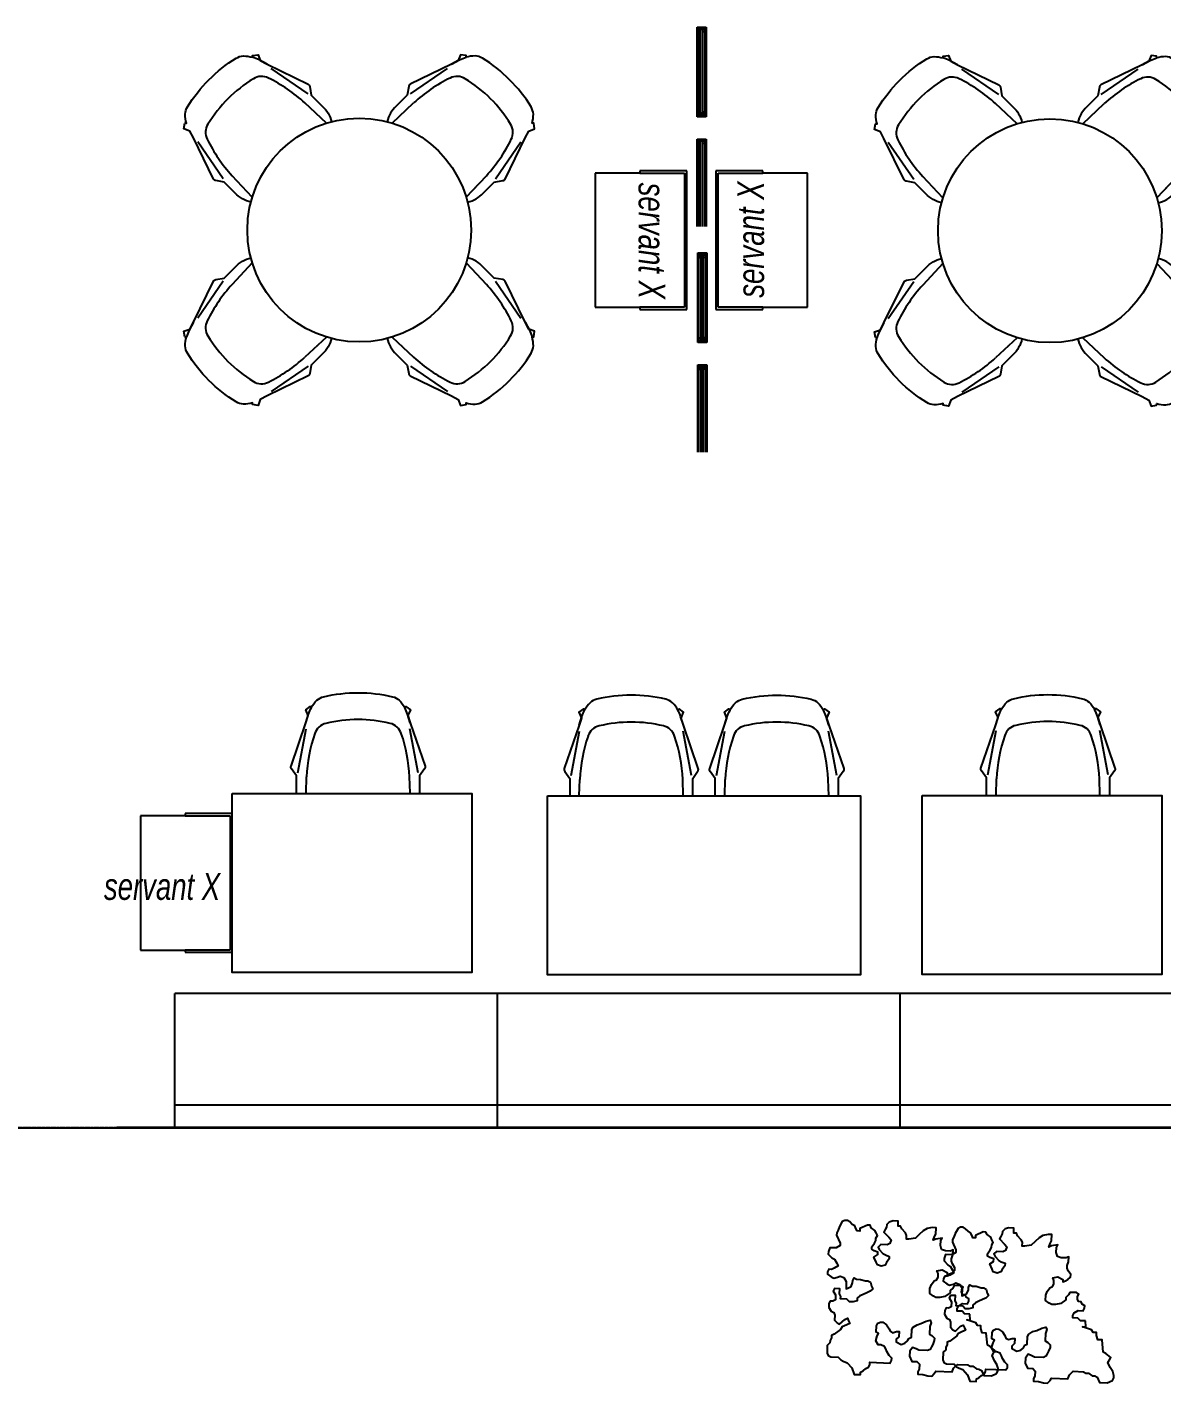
# Model space of a CAD drawing. Header units: inches. Extents: x 33469 to 138684, y -86444 to -29699.
# Drawn here: x 79447 to 79954, y -42069 to -41461 of the extents above; entities that cross this region are included whole.
import ezdxf

# ---------------------------------------------------------------- set-up
doc = ezdxf.new("R2010")
doc.units = ezdxf.units.IN
doc.header["$MEASUREMENT"] = 0
doc.linetypes.add('CENTER2', pattern=[0.7, 0.5, -0.1, 0, -0.1])
for name, color, linetype in [('0-CSX-CXS', 14, 'CENTER2'), ('dg_bitki', 57, 'Continuous'), ('dg_tavan', 3, 'Continuous'), ('dg_tefris', 22, 'Continuous'), ('dg_yazi', 41, 'Continuous'), ('±0.00 kotu planı_geometri$0$2-SPS-IBW', 5, 'Continuous')]:
    doc.layers.add(name, color=color, linetype=linetype)
doc.styles.add('idea_biggg', font='swisscl.ttf', dxfattribs={"height": 12})

# ---------------------------------------------------------------- blocks, each defined once
blk = doc.blocks.new('100fi')
at = {"layer": 'dg_tefris'}
for p, q in [((23740.34, -7407.19), (23723.78, -7395.81)), ((23786.04, -7407.19), (23802.61, -7395.81)), ((23748.5, -7420.22), (23738.89, -7411.2)), ((23777.88, -7420.22), (23787.49, -7411.2)), ((23702.37, -7445.16), (23690.98, -7428.6)), ((23824.02, -7445.16), (23835.4, -7428.6)), ((23715.4, -7453.33), (23706.37, -7443.72)), ((23810.98, -7453.33), (23820.01, -7443.72)), ((23715.4, -7482.7), (23706.37, -7492.31)), ((23810.98, -7482.7), (23820.01, -7492.31)), ((23702.37, -7490.87), (23690.98, -7507.43)), ((23824.02, -7490.87), (23835.4, -7507.43)), ((23748.5, -7515.81), (23738.89, -7524.83)), ((23777.88, -7515.81), (23787.49, -7524.83)), ((23740.34, -7528.84), (23723.78, -7540.22)), ((23786.04, -7528.84), (23802.61, -7540.22))]:
    blk.add_line(p, q, dxfattribs=at)
for points in [[(23750.72, -7419.59, 0.153763), (23746.65, -7412.62), (23741.72, -7407.7), (23741.06, -7403.93, 0.252596), (23740.39, -7402.86), (23721.98, -7393.88), (23718.96, -7392.3), (23717.96, -7389.69), (23715.49, -7390.04), (23715.46, -7390.81, 0.066256), (23711.42, -7390.19, 0.107007), (23708.17, -7391.22, 0.117795), (23686.4, -7412.99, 0.107007), (23685.36, -7416.25, 0.066256), (23685.98, -7420.28), (23685.22, -7420.31), (23684.87, -7422.78), (23687.47, -7423.78), (23689.05, -7426.8), (23698.03, -7445.21, 0.252596), (23699.1, -7445.89), (23702.87, -7446.55), (23707.8, -7451.47, 0.153763), (23714.77, -7455.55)], [(23811.61, -7455.55, 0.153763), (23818.58, -7451.47), (23823.51, -7446.55), (23827.28, -7445.89, 0.252596), (23828.35, -7445.21), (23837.33, -7426.8), (23838.91, -7423.78), (23841.52, -7422.78), (23841.16, -7420.31), (23840.4, -7420.28, 0.066256), (23841.02, -7416.25, 0.107007), (23839.99, -7412.99, 0.117795), (23818.22, -7391.22, 0.107007), (23814.96, -7390.19, 0.066256), (23810.92, -7390.81), (23810.9, -7390.04), (23808.42, -7389.69), (23807.42, -7392.3), (23804.41, -7393.88), (23785.99, -7402.86, 0.252596), (23785.32, -7403.93), (23784.66, -7407.7), (23779.73, -7412.62, 0.153763), (23775.66, -7419.59)], [(23804.41, -7393.88), (23807.99, -7392, -0.051252), (23810.92, -7390.81)], [(23689.05, -7426.8), (23687.17, -7423.22, -0.051252), (23685.98, -7420.28)], [(23750.72, -7516.44, -0.153763), (23746.65, -7523.41), (23741.72, -7528.33), (23741.06, -7532.1, -0.252596), (23740.39, -7533.17), (23721.98, -7542.15), (23718.96, -7543.73), (23717.96, -7546.34), (23715.49, -7545.99), (23715.46, -7545.22, -0.066256), (23711.42, -7545.84, -0.107007), (23708.17, -7544.81, -0.117795), (23686.4, -7523.04, -0.107007), (23685.36, -7519.78, -0.066256), (23685.98, -7515.75), (23685.22, -7515.72), (23684.87, -7513.25), (23687.47, -7512.25), (23689.05, -7509.23), (23698.03, -7490.81, -0.252596), (23699.1, -7490.14), (23702.87, -7489.48), (23707.8, -7484.56, -0.153763), (23714.77, -7480.48)], [(23811.61, -7480.48, -0.153763), (23818.58, -7484.56), (23823.51, -7489.48), (23827.28, -7490.14, -0.252596), (23828.35, -7490.81), (23837.33, -7509.23), (23838.91, -7512.25), (23841.52, -7513.25), (23841.16, -7515.72), (23840.4, -7515.75, -0.066256), (23841.02, -7519.78, -0.107007), (23839.99, -7523.04, -0.117795), (23818.22, -7544.81, -0.107007), (23814.96, -7545.84, -0.066256), (23810.92, -7545.22), (23810.9, -7545.99), (23808.42, -7546.34), (23807.42, -7543.73), (23804.41, -7542.15), (23785.99, -7533.17, -0.252596), (23785.32, -7532.1), (23784.66, -7528.33), (23779.73, -7523.41, -0.153763), (23775.66, -7516.44)], [(23689.05, -7509.23), (23687.17, -7512.81, 0.051252), (23685.98, -7515.75)], [(23804.41, -7542.15), (23807.99, -7544.03, 0.051252), (23810.92, -7545.22)]]:
    blk.add_lwpolyline(points, format="xyb", dxfattribs=at)
blk.add_circle((23763.19, -7468.01), 50, dxfattribs=at)
for centre, radius, start, end in [((23719.5, -7406), 6.67, 62.22808, 122.97356), ((23691.67, -7462.97), 70.08, 47.63134, 63.80343), ((23834.71, -7462.97), 70.08, 116.19657, 132.36866), ((23806.89, -7406), 6.67, 57.02644, 117.77192), ((23747.45, -7452.27), 60.73, 121.3349, 148.6651), ((23778.94, -7452.27), 60.73, 31.3349, 58.6651), ((23745.52, -7414.54), 2.1, 226.74969, 233.38238), ((23701.17, -7424.32), 6.67, 147.02644, 207.77192), ((23825.21, -7424.32), 6.67, 332.22808, 32.97356), ((23758.15, -7396.49), 70.08, 206.19657, 222.36866), ((23768.23, -7396.49), 70.08, 317.63134, 333.80343), ((23816.67, -7450.35), 2.1, 136.74969, 143.38238), ((23709.72, -7485.68), 2.1, 316.74969, 323.38238), ((23816.67, -7485.68), 2.1, 216.61762, 223.25031), ((23758.15, -7539.54), 70.08, 137.63134, 153.80343), ((23768.23, -7539.54), 70.08, 26.19657, 42.36866), ((23701.17, -7511.71), 6.67, 152.22808, 212.97356), ((23825.21, -7511.71), 6.67, 327.02644, 27.77192), ((23747.45, -7483.76), 60.73, 211.3349, 238.6651), ((23778.94, -7483.76), 60.73, 301.3349, 328.6651), ((23745.52, -7521.49), 2.1, 126.61762, 133.25031), ((23691.67, -7473.06), 70.08, 296.19657, 312.36866), ((23834.71, -7473.06), 70.08, 227.63134, 243.80343), ((23719.5, -7530.03), 6.67, 237.02644, 297.77192), ((23806.89, -7530.03), 6.67, 242.22808, 302.97356)]:
    blk.add_arc(centre, radius, start, end, dxfattribs=at)
blk = doc.blocks.new('rere')
at = {"layer": 'dg_bitki'}
for points in [[(19016.09, -33950.02), (19019.16, -33950.02), (19020.69, -33948.49), (19023.76, -33948.49), (19023.76, -33946.96), (19022.99, -33945.43), (19020.69, -33943.9), (19017.63, -33943.9), (19016.86, -33942.36), (19016.86, -33940.83), (19018.39, -33940.07), (19019.16, -33938.54), (19020.69, -33938.54), (19021.46, -33937), (19021.46, -33935.47), (19020.69, -33933.94), (19022.23, -33933.18), (19026.06, -33933.18), (19026.82, -33934.71), (19028.36, -33936.24), (19028.36, -33937.77), (19031.42, -33940.07), (19034.49, -33940.83), (19036.79, -33940.83), (19038.32, -33940.07), (19040.62, -33938.54), (19040.62, -33935.47), (19039.85, -33933.18), (19038.32, -33930.88), (19036.79, -33930.11), (19036.02, -33928.58), (19036.02, -33926.28), (19036.79, -33924.75), (19033.72, -33923.99), (19030.66, -33925.52), (19030.66, -33927.05), (19029.12, -33926.28), (19027.59, -33925.52), (19026.06, -33923.99), (19026.06, -33922.46), (19027.59, -33920.16), (19028.36, -33918.63), (19028.36, -33917.1), (19027.59, -33914.8), (19027.59, -33911.74), (19029.12, -33912.5), (19032.19, -33912.5), (19034.49, -33911.74), (19035.26, -33909.44), (19035.26, -33906.38), (19034.49, -33904.84), (19038.32, -33905.61), (19039.85, -33906.38), (19039.09, -33904.08), (19038.32, -33902.55), (19038.32, -33898.72), (19040.62, -33898.72), (19043.69, -33899.48), (19045.99, -33901.02), (19048.29, -33903.31), (19050.58, -33905.61), (19054.42, -33906.38), (19055.95, -33906.38), (19055.95, -33904.08), (19056.72, -33902.55), (19059.02, -33900.25), (19059.78, -33898.72), (19061.32, -33898.72), (19061.32, -33895.66), (19064.38, -33895.66), (19066.68, -33896.42), (19068.21, -33897.95), (19068.21, -33899.48), (19068.98, -33901.02), (19069.75, -33902.55), (19066.68, -33905.61), (19065.15, -33907.14), (19065.91, -33909.44), (19067.45, -33910.2), (19071.28, -33910.2), (19072.81, -33911.74), (19072.05, -33913.27), (19069.75, -33915.56), (19068.21, -33916.33), (19065.91, -33917.1), (19065.91, -33918.63), (19067.45, -33920.92), (19068.21, -33922.46), (19070.51, -33923.22), (19072.81, -33922.46), (19073.58, -33920.92), (19075.11, -33917.86), (19072.81, -33916.33), (19072.81, -33914.8), (19075.11, -33914.03), (19076.65, -33913.27), (19076.65, -33911.74), (19075.11, -33909.44), (19074.35, -33907.91), (19074.35, -33906.38), (19073.58, -33904.84), (19074.35, -33903.31), (19075.11, -33901.78), (19077.41, -33900.25), (19078.18, -33898.72), (19079.71, -33898.72), (19084.31, -33901.02), (19084.31, -33902.55), (19085.84, -33902.55), (19086.61, -33901.02), (19087.38, -33899.48), (19088.91, -33898.72), (19090.44, -33897.19), (19091.97, -33896.42), (19093.51, -33896.42), (19095.04, -33897.19), (19096.57, -33900.25), (19097.34, -33902.55), (19098.11, -33904.08), (19098.11, -33905.61), (19095.81, -33910.2), (19095.81, -33911.74), (19098.11, -33913.27), (19101.94, -33913.27), (19102.71, -33915.56), (19102.71, -33917.1), (19100.41, -33919.39), (19098.87, -33920.16), (19097.34, -33922.46), (19096.57, -33923.99), (19098.87, -33925.52), (19100.41, -33926.28), (19101.94, -33926.28), (19102.71, -33927.82), (19102.71, -33929.35), (19100.41, -33930.88), (19098.87, -33931.64), (19096.57, -33930.88), (19095.04, -33930.11), (19092.74, -33930.88), (19091.21, -33933.18), (19091.21, -33937.77), (19089.68, -33937), (19088.14, -33936.24), (19087.38, -33933.94), (19087.38, -33932.41), (19086.61, -33930.88), (19085.08, -33931.64), (19082.78, -33931.64), (19079.71, -33932.41), (19078.18, -33932.41), (19076.65, -33933.18), (19075.88, -33935.47), (19075.11, -33937), (19076.65, -33938.54), (19078.18, -33939.3), (19081.24, -33940.83), (19082.78, -33941.6), (19084.31, -33943.13), (19084.31, -33944.66), (19086.61, -33945.43), (19088.91, -33945.43), (19090.44, -33943.9), (19094.27, -33943.9), (19094.27, -33942.36), (19095.04, -33940.83), (19095.04, -33937.77), (19098.11, -33937.77), (19098.87, -33939.3), (19097.34, -33941.6), (19097.34, -33944.66), (19098.87, -33945.43), (19100.41, -33945.43), (19101.17, -33946.96), (19101.17, -33949.26), (19099.64, -33951.55), (19098.11, -33952.32), (19097.34, -33953.85), (19097.34, -33956.91), (19095.81, -33958.44), (19094.27, -33959.21), (19092.74, -33957.68), (19091.21, -33956.15), (19089.68, -33955.38), (19088.91, -33956.91), (19088.14, -33958.44), (19091.21, -33959.98), (19092.74, -33960.74), (19093.51, -33962.27), (19097.34, -33965.33), (19098.87, -33966.1), (19098.87, -33967.63), (19099.64, -33969.16), (19099.64, -33970.69), (19101.17, -33972.23), (19101.17, -33976.82), (19100.41, -33978.35), (19098.87, -33979.12), (19094.27, -33979.12), (19092.74, -33980.65), (19091.21, -33981.41), (19088.91, -33982.18), (19085.84, -33985.24), (19084.31, -33989.07), (19080.48, -33989.07), (19080.48, -33987.54), (19078.94, -33986.77), (19077.41, -33985.24), (19075.88, -33984.48), (19075.11, -33982.95), (19075.11, -33981.41), (19062.85, -33981.41), (19062.08, -33979.88), (19062.08, -33978.35), (19063.62, -33976.82), (19065.15, -33974.52), (19065.91, -33972.99), (19066.68, -33971.46), (19068.98, -33970.69), (19070.51, -33970.69), (19072.05, -33968.4), (19071.28, -33965.33), (19070.51, -33963.8), (19072.05, -33963.04), (19072.05, -33959.21), (19071.28, -33957.68), (19069.75, -33956.91), (19068.21, -33956.91), (19065.91, -33958.44), (19064.38, -33960.74), (19063.62, -33962.27), (19062.08, -33963.04), (19059.78, -33962.27), (19058.25, -33962.27), (19058.25, -33965.33), (19059.78, -33966.87), (19059.78, -33968.4), (19056.72, -33969.93), (19054.42, -33969.16), (19052.88, -33967.63), (19052.12, -33966.1), (19050.58, -33965.33), (19050.58, -33960.74), (19049.82, -33959.21), (19047.52, -33957.68), (19045.22, -33956.91), (19042.15, -33955.38), (19039.85, -33954.62), (19039.09, -33956.15), (19039.85, -33958.44), (19039.85, -33963.04), (19038.32, -33963.8), (19036.79, -33965.33), (19036.79, -33966.87), (19037.55, -33969.16), (19038.32, -33970.69), (19039.09, -33972.23), (19040.62, -33972.99), (19045.99, -33972.99), (19047.52, -33972.23), (19049.82, -33971.46), (19051.35, -33973.76), (19051.35, -33976.82), (19049.82, -33979.88), (19046.75, -33979.88), (19045.22, -33981.41), (19045.22, -33984.48), (19045.99, -33986.01), (19045.99, -33987.54), (19042.92, -33987.54), (19039.85, -33988.31), (19037.55, -33988.31), (19036.02, -33986.77), (19035.26, -33985.24), (19025.29, -33985.24), (19024.52, -33982.95), (19022.23, -33980.65), (19016.09, -33980.65), (19014.56, -33981.41), (19013.03, -33981.41), (19010.73, -33982.95), (19009.19, -33982.95), (19007.66, -33983.71), (19006.13, -33986.77), (19001.53, -33986.77), (18998.46, -33985.24), (18997.7, -33983.71), (18997.7, -33982.18), (18998.46, -33979.88), (19000, -33977.59), (19001.53, -33974.52), (19000.76, -33972.99), (19000, -33971.46), (19003.06, -33969.16), (19004.6, -33968.4)], [(19004.6, -33968.4), (19005.66, -33961.09), (19008.14, -33961.09), (19009.05, -33958.44), (19009.05, -33956.79), (19011.19, -33956.79), (19012.19, -33955.22), (19017.72, -33953.65), (19015.66, -33953.65), (19016.09, -33950.02)]]:
    blk.add_lwpolyline(points, dxfattribs=at)
blk = doc.blocks.new('80140')
at = {"layer": 'dg_tefris'}
for p, q in [((25936.37, -32475.69), (25936.6, -32482.81)), ((25982.81, -32475.69), (25982.59, -32482.81)), ((26001.37, -32475.69), (26001.6, -32482.81)), ((26047.81, -32475.69), (26047.59, -32482.81)), ((25932.74, -32484.62), (25936.4, -32504.38)), ((25986.44, -32484.62), (25982.78, -32504.38)), ((25997.74, -32484.62), (26001.4, -32504.38)), ((26051.44, -32484.62), (26047.78, -32504.38))]:
    blk.add_line(p, q, dxfattribs=at)
blk.add_lwpolyline([(26062.09, -32475.45), (25922.09, -32475.45), (25922.09, -32395.45), (26062.09, -32395.45), (26062.09, -32475.45)], dxfattribs=at)
for points in [[(25987.08, -32475.45, -0.01607), (25987.06, -32476.31), (25987.06, -32483.28), (25989.26, -32486.41, -0.252596), (25989.54, -32487.64), (25982.87, -32507.02), (25981.86, -32510.27), (25982.99, -32512.82), (25980.99, -32514.31), (25980.44, -32513.79, -0.066256), (25978.02, -32517.09, -0.107007), (25974.99, -32518.66, -0.117795), (25944.2, -32518.66, -0.107007), (25941.17, -32517.09, -0.066256), (25938.75, -32513.79), (25938.19, -32514.31), (25936.19, -32512.82), (25937.33, -32510.27), (25936.31, -32507.02), (25929.64, -32487.64, -0.252596), (25929.92, -32486.41), (25932.12, -32483.28), (25932.12, -32476.31, -0.01607), (25932.11, -32475.45)], [(25997.11, -32475.45, 0.01607), (25997.12, -32476.31), (25997.12, -32483.28), (25994.92, -32486.41, 0.252596), (25994.64, -32487.64), (26001.31, -32507.02), (26002.33, -32510.27), (26001.19, -32512.82), (26003.19, -32514.31), (26003.75, -32513.79, 0.066256), (26006.17, -32517.09, 0.107007), (26009.2, -32518.66, 0.117795), (26039.99, -32518.66, 0.107007), (26043.02, -32517.09, 0.066256), (26045.44, -32513.79), (26045.99, -32514.31), (26047.99, -32512.82), (26046.86, -32510.27), (26047.87, -32507.02), (26054.54, -32487.64, 0.252596), (26054.26, -32486.41), (26052.06, -32483.28), (26052.06, -32476.31, 0.01607), (26052.08, -32475.45)], [(25936.31, -32507.02), (25937.52, -32510.88, 0.051252), (25938.75, -32513.79)], [(25982.87, -32507.02), (25981.67, -32510.88, -0.051252), (25980.44, -32513.79)], [(26001.31, -32507.02), (26002.52, -32510.88, 0.051252), (26003.75, -32513.79)], [(26047.87, -32507.02), (26046.67, -32510.88, -0.051252), (26045.44, -32513.79)]]:
    blk.add_lwpolyline(points, format="xyb", dxfattribs=at)
for centre, radius, start, end in [((25934.27, -32475.75), 2.1, 1.74969, 8.38238), ((25984.91, -32475.75), 2.1, 171.61762, 178.25031), ((25999.27, -32475.75), 2.1, 1.74969, 8.38238), ((26049.91, -32475.75), 2.1, 171.61762, 178.25031), ((26006.6, -32479.59), 70.08, 182.63134, 198.80343), ((25912.58, -32479.59), 70.08, 341.19657, 357.36866), ((26071.6, -32479.59), 70.08, 182.63134, 198.80343), ((25977.58, -32479.59), 70.08, 341.19657, 357.36866), ((25946.64, -32500.2), 6.67, 197.22808, 257.97356), ((25972.55, -32500.2), 6.67, 282.02644, 342.77192), ((26011.64, -32500.2), 6.67, 197.22808, 257.97356), ((26037.55, -32500.2), 6.67, 282.02644, 342.77192), ((25959.59, -32447.71), 60.73, 256.3349, 283.6651), ((26024.59, -32447.71), 60.73, 256.3349, 283.6651)]:
    blk.add_arc(centre, radius, start, end, dxfattribs=at)

msp = doc.modelspace()

# ---------------------------------------------------------------- linework, layer by layer
at = {"layer": '0-CSX-CXS', "color": 1, "lineweight": -3}
msp.add_line((80330.789, -41953.145, 0), (78654.778, -41953.374, 0), dxfattribs=at)
at = {"layer": 'dg_tavan'}
for p, q in [((79746.198, -41462.471), (79746.198, -41461.471)), ((79746.198, -41461.471), (79750.198, -41461.471)), ((79750.198, -41462.471), (79746.198, -41462.471)), ((79746.198, -41500.471), (79746.198, -41462.471)), ((79746.698, -41500.471), (79746.698, -41462.471)), ((79746.698, -41462.471), (79746.698, -41463.471)), ((79746.698, -41463.471), (79747.698, -41463.471)), ((79747.698, -41500.471), (79747.698, -41462.471)), ((79747.698, -41463.471), (79747.698, -41462.471)), ((79748.698, -41500.471), (79748.698, -41462.471)), ((79748.698, -41463.471), (79748.698, -41462.471)), ((79749.698, -41463.471), (79748.698, -41463.471)), ((79749.698, -41500.471), (79749.698, -41462.471)), ((79749.698, -41462.471), (79749.698, -41463.471)), ((79750.198, -41461.471), (79750.198, -41462.471)), ((79750.198, -41462.471), (79750.198, -41500.471)), ((79746.198, -41501.471), (79746.198, -41500.471)), ((79746.198, -41500.471), (79750.198, -41500.471)), ((79750.198, -41501.471), (79746.198, -41501.471)), ((79746.698, -41500.471), (79746.698, -41499.471)), ((79746.698, -41499.471), (79747.698, -41499.471)), ((79747.698, -41499.471), (79747.698, -41500.471)), ((79749.698, -41499.471), (79748.698, -41499.471)), ((79748.698, -41499.471), (79748.698, -41500.471)), ((79749.698, -41500.471), (79749.698, -41499.471)), ((79750.198, -41500.471), (79750.198, -41501.471)), ((79746.198, -41512.471), (79746.198, -41511.471)), ((79746.198, -41511.471), (79750.198, -41511.471)), ((79750.198, -41512.471), (79746.198, -41512.471)), ((79746.198, -41550.471), (79746.198, -41512.471)), ((79746.698, -41550.471), (79746.698, -41512.471)), ((79746.698, -41512.471), (79746.698, -41513.471)), ((79746.698, -41513.471), (79747.698, -41513.471)), ((79747.698, -41550.471), (79747.698, -41512.471)), ((79747.698, -41513.471), (79747.698, -41512.471)), ((79748.698, -41550.471), (79748.698, -41512.471)), ((79748.698, -41513.471), (79748.698, -41512.471)), ((79749.698, -41513.471), (79748.698, -41513.471)), ((79749.698, -41550.471), (79749.698, -41512.471)), ((79749.698, -41512.471), (79749.698, -41513.471)), ((79750.198, -41511.471), (79750.198, -41512.471)), ((79750.198, -41512.471), (79750.198, -41550.471)), ((79746.423, -41563.353), (79746.423, -41562.353)), ((79746.423, -41562.353), (79750.423, -41562.353)), ((79750.423, -41563.353), (79746.423, -41563.353)), ((79746.423, -41601.353), (79746.423, -41563.353)), ((79746.923, -41601.353), (79746.923, -41563.353)), ((79746.923, -41563.353), (79746.923, -41564.353)), ((79746.923, -41564.353), (79747.923, -41564.353)), ((79747.923, -41601.353), (79747.923, -41563.353)), ((79747.923, -41564.353), (79747.923, -41563.353)), ((79748.923, -41601.353), (79748.923, -41563.353)), ((79748.923, -41564.353), (79748.923, -41563.353)), ((79749.923, -41564.353), (79748.923, -41564.353)), ((79749.923, -41601.353), (79749.923, -41563.353)), ((79749.923, -41563.353), (79749.923, -41564.353)), ((79750.423, -41562.353), (79750.423, -41563.353)), ((79750.423, -41563.353), (79750.423, -41601.353)), ((79746.923, -41601.353), (79746.923, -41600.353)), ((79746.923, -41600.353), (79747.923, -41600.353)), ((79747.923, -41600.353), (79747.923, -41601.353)), ((79749.923, -41600.353), (79748.923, -41600.353)), ((79748.923, -41600.353), (79748.923, -41601.353)), ((79749.923, -41601.353), (79749.923, -41600.353)), ((79746.423, -41602.353), (79746.423, -41601.353)), ((79746.423, -41601.353), (79750.423, -41601.353)), ((79750.423, -41602.353), (79746.423, -41602.353)), ((79750.423, -41601.353), (79750.423, -41602.353)), ((79746.423, -41613.353), (79746.423, -41612.353)), ((79746.423, -41612.353), (79750.423, -41612.353)), ((79750.423, -41612.353), (79750.423, -41613.353)), ((79750.423, -41613.353), (79746.423, -41613.353)), ((79746.423, -41651.353), (79746.423, -41613.353)), ((79746.923, -41651.353), (79746.923, -41613.353)), ((79746.923, -41613.353), (79746.923, -41614.353)), ((79746.923, -41614.353), (79747.923, -41614.353)), ((79747.923, -41651.353), (79747.923, -41613.353)), ((79747.923, -41614.353), (79747.923, -41613.353)), ((79748.923, -41651.353), (79748.923, -41613.353)), ((79748.923, -41614.353), (79748.923, -41613.353)), ((79749.923, -41614.353), (79748.923, -41614.353)), ((79749.923, -41651.353), (79749.923, -41613.353)), ((79749.923, -41613.353), (79749.923, -41614.353)), ((79750.423, -41613.353), (79750.423, -41651.353))]:
    msp.add_line(p, q, dxfattribs=at)
at = {"layer": 'dg_tefris'}
for p, q in [((79720.535, -41526.654), (79700.535, -41526.654)), ((79700.535, -41526.654), (79700.535, -41586.654)), ((79720.535, -41526.654), (79700.535, -41526.654)), ((79700.535, -41526.654), (79700.535, -41586.654)), ((79741.535, -41525.654), (79720.535, -41525.654)), ((79720.535, -41525.654), (79720.535, -41526.654)), ((79741.535, -41525.654), (79720.535, -41525.654)), ((79720.535, -41525.654), (79720.535, -41526.654)), ((79720.535, -41526.654), (79740.535, -41526.654)), ((79720.535, -41526.654), (79740.535, -41526.654)), ((79740.535, -41526.654), (79740.535, -41586.654)), ((79740.535, -41526.654), (79740.535, -41586.654)), ((79741.535, -41587.654), (79741.535, -41525.654)), ((79741.535, -41587.654), (79741.535, -41525.654)), ((79775.546, -41525.658), (79754.546, -41525.658)), ((79754.546, -41525.658), (79754.546, -41587.658)), ((79775.546, -41525.658), (79754.546, -41525.658)), ((79754.546, -41525.658), (79754.546, -41587.658)), ((79755.546, -41586.658), (79755.546, -41526.658)), ((79755.546, -41526.658), (79775.546, -41526.658)), ((79755.546, -41586.658), (79755.546, -41526.658)), ((79755.546, -41526.658), (79775.546, -41526.658)), ((79775.546, -41526.658), (79775.546, -41525.658)), ((79775.546, -41526.658), (79775.546, -41525.658)), ((79795.546, -41526.658), (79775.546, -41526.658)), ((79795.546, -41526.658), (79775.546, -41526.658)), ((79795.546, -41586.658), (79795.546, -41526.658)), ((79795.546, -41586.658), (79795.546, -41526.658)), ((79700.535, -41586.654), (79720.535, -41586.654)), ((79700.535, -41586.654), (79720.535, -41586.654)), ((79740.535, -41586.654), (79720.535, -41586.654)), ((79720.535, -41586.654), (79720.535, -41587.654)), ((79740.535, -41586.654), (79720.535, -41586.654)), ((79720.535, -41586.654), (79720.535, -41587.654)), ((79720.535, -41587.654), (79741.535, -41587.654)), ((79720.535, -41587.654), (79741.535, -41587.654)), ((79754.546, -41587.658), (79775.546, -41587.658)), ((79754.546, -41587.658), (79775.546, -41587.658)), ((79775.546, -41586.658), (79755.546, -41586.658)), ((79775.546, -41586.658), (79755.546, -41586.658)), ((79775.546, -41587.658), (79775.546, -41586.658)), ((79775.546, -41586.658), (79795.546, -41586.658)), ((79775.546, -41587.658), (79775.546, -41586.658)), ((79775.546, -41586.658), (79795.546, -41586.658)), ((79567.782, -41794.712, 0), (79571.443, -41774.951, 0)), ((79621.482, -41794.712, 0), (79617.821, -41774.951, 0)), ((79876.092, -41795.593, 0), (79879.754, -41775.833, 0)), ((79929.792, -41795.593, 0), (79926.131, -41775.833, 0)), ((79571.414, -41803.639, 0), (79571.638, -41796.524, 0)), ((79617.85, -41803.639, 0), (79617.626, -41796.524, 0)), ((79879.724, -41804.52, 0), (79879.948, -41797.405, 0)), ((79926.16, -41804.52, 0), (79925.937, -41797.405, 0)), ((79538.408, -41812.881, 0), (79517.408, -41812.881, 0)), ((79517.408, -41812.881, 0), (79517.408, -41813.881, 0)), ((79538.408, -41812.881, 0), (79517.408, -41812.881, 0)), ((79517.408, -41812.881, 0), (79517.408, -41813.881, 0)), ((79538.408, -41874.881, 0), (79538.408, -41812.881, 0)), ((79538.408, -41874.881, 0), (79538.408, -41812.881, 0)), ((79517.408, -41813.881, 0), (79497.408, -41813.881, 0)), ((79497.408, -41813.881, 0), (79497.408, -41873.881, 0)), ((79517.408, -41813.881, 0), (79497.408, -41813.881, 0)), ((79497.408, -41813.881, 0), (79497.408, -41873.881, 0)), ((79517.408, -41813.881, 0), (79537.408, -41813.881, 0)), ((79517.408, -41813.881, 0), (79537.408, -41813.881, 0)), ((79537.408, -41813.881, 0), (79537.408, -41873.881, 0)), ((79537.408, -41813.881, 0), (79537.408, -41873.881, 0)), ((79497.408, -41873.881, 0), (79517.408, -41873.881, 0)), ((79497.408, -41873.881, 0), (79517.408, -41873.881, 0)), ((79537.408, -41873.881, 0), (79517.408, -41873.881, 0)), ((79517.408, -41873.881, 0), (79517.408, -41874.881, 0)), ((79537.408, -41873.881, 0), (79517.408, -41873.881, 0)), ((79517.408, -41873.881, 0), (79517.408, -41874.881, 0)), ((79517.408, -41874.881, 0), (79538.408, -41874.881, 0)), ((79517.408, -41874.881, 0), (79538.408, -41874.881, 0)), ((79971.471, -41893.225, 0), (79512.788, -41893.225, 0)), ((79512.788, -41953.225, 0), (79512.788, -41893.225, 0)), ((79656.876, -41953.225, 0), (79656.876, -41893.225, 0)), ((79836.876, -41953.225, 0), (79836.876, -41893.225, 0)), ((79971.471, -41943.225, 0), (79512.788, -41943.225, 0)), ((80006.876, -41953.225, 0), (79486.876, -41953.225, 0)), ((79861.811, -41953.503, 0), (79341.811, -41953.503, 0))]:
    msp.add_line(p, q, dxfattribs=at)
at = {"layer": 'dg_tefris', "elevation": 0}
for points in [[(79567.147, -41803.881, -0.0160703), (79567.161, -41803.018), (79567.161, -41796.051), (79564.962, -41792.918, -0.2525963), (79564.68, -41791.685), (79571.352, -41772.314), (79572.367, -41769.064), (79571.231, -41766.513), (79573.231, -41765.014), (79573.788, -41765.535, -0.0662563), (79576.206, -41762.243, -0.1070067), (79579.238, -41760.67, -0.1177949), (79610.027, -41760.67, -0.1070067), (79613.058, -41762.243, -0.0662563), (79615.476, -41765.535), (79616.033, -41765.014), (79618.033, -41766.513), (79616.897, -41769.064), (79617.912, -41772.314), (79624.584, -41791.685, -0.2525963), (79624.302, -41792.918), (79622.103, -41796.051), (79622.103, -41803.018, -0.0160703), (79622.118, -41803.881)], [(79875.457, -41804.762, -0.0160703), (79875.471, -41803.899), (79875.471, -41796.932), (79873.272, -41793.8, -0.2525963), (79872.991, -41792.566), (79879.662, -41773.195), (79880.677, -41769.945), (79879.541, -41767.394), (79881.541, -41765.896), (79882.098, -41766.416, -0.0662563), (79884.516, -41763.125, -0.1070067), (79887.548, -41761.551, -0.1177949), (79918.337, -41761.551, -0.1070067), (79921.368, -41763.125, -0.0662563), (79923.786, -41766.416), (79924.343, -41765.896), (79926.343, -41767.394), (79925.207, -41769.945), (79926.223, -41773.195), (79932.894, -41792.566, -0.2525963), (79932.612, -41793.8), (79930.414, -41796.932), (79930.414, -41803.899, -0.0160703), (79930.428, -41804.762)], [(79571.352, -41772.314), (79572.558, -41768.451, -0.0512518), (79573.788, -41765.535)], [(79617.912, -41772.314), (79616.706, -41768.451, 0.0512518), (79615.476, -41765.535)], [(79879.662, -41773.195), (79880.868, -41769.332, -0.0512518), (79882.098, -41766.416)], [(79926.223, -41773.195), (79925.016, -41769.332, 0.0512518), (79923.786, -41766.416)]]:
    msp.add_lwpolyline(points, format="xyb", dxfattribs=at)
for points in [[(79538.408, -41803.881), (79645.502, -41803.881), (79645.502, -41883.881), (79538.408, -41883.881), (79538.408, -41803.881)], [(79846.718, -41804.762), (79953.812, -41804.762), (79953.812, -41884.762), (79846.718, -41884.762), (79846.718, -41804.762)]]:
    msp.add_lwpolyline(points, dxfattribs=at)
at = {"layer": 'dg_tefris'}
for centre, radius, start, end in [((79594.632, -41831.615, 0), 60.729, 76.334896, 103.665104), ((79641.642, -41799.741, 0), 70.079, 161.196566, 177.368665), ((79581.675, -41779.129, 0), 6.67, 102.026437, 162.771921), ((79607.589, -41779.129, 0), 6.67, 17.228079, 77.973563), ((79547.622, -41799.741, 0), 70.079, 2.631335, 18.803434), ((79889.985, -41780.01, 0), 6.67, 102.026437, 162.771921), ((79902.942, -41832.496, 0), 60.729, 76.334896, 103.665104), ((79915.899, -41780.01, 0), 6.67, 17.228079, 77.973563), ((79949.953, -41800.623, 0), 70.079, 161.196566, 177.368665), ((79855.932, -41800.623, 0), 70.079, 2.631335, 18.803434), ((79569.313, -41803.574, 0), 2.103, 351.617619, 358.250305), ((79619.952, -41803.574, 0), 2.103, 181.749695, 188.382381), ((79877.623, -41804.456, 0), 2.103, 351.617619, 358.250305), ((79928.262, -41804.456, 0), 2.103, 181.749695, 188.382381)]:
    msp.add_arc(centre, radius, start, end, dxfattribs=at)
at = {"layer": '±0.00 kotu planı_geometri$0$2-SPS-IBW', "color": 1}
msp.add_line((79971.808, -41953.447, 0), (79341.813, -41953.533, 0), dxfattribs=at)

# ---------------------------------------------------------------- block references
at = {"layer": 'dg_bitki', "xscale": -0.7407387654238844, "yscale": 0.7407387654238847, "zscale": 0.7407387654238847, "rotation": 357.7913785767114}
for p in [(94912.603, -17449.976, 0), (94964.334, -17453.053, 0)]:
    msp.add_blockref('rere', p, dxfattribs=at)
at = {"layer": 'dg_tefris'}
for name, p, rotation in [('100fi', (87063.189, -17788.937), 269.999999999955), ('100fi', (87371.813, -17789.235), 269.999999999955), ('80140', (105741.31, -74280.449, -0.001), 180)]:
    msp.add_blockref(name, p, dxfattribs=dict(at, rotation=rotation))

# ---------------------------------------------------------------- texts
at = {"layer": 'dg_yazi', "char_height": 12, "width": 124.91336, "attachment_point": 1, "style": 'idea_biggg'}
for s, insert, rotation in [('{\\fSwis721 LtCn BT|b0|i1|c0|p34;servant}', (79732.007, -41530.946), 270), ('{\\fSwis721 LtCn BT|b0|i1|c0|p34;servant X}', (79732.007, -41530.946), 270), ('{\\fSwis721 LtCn BT|b0|i1|c0|p34;servant X}', (79764.073, -41582.367), 90), ('{\\fSwis721 LtCn BT|b0|i1|c0|p34;servant}', (79764.073, -41582.367), 90)]:
    msp.add_mtext(s, dxfattribs=dict(at, insert=insert, rotation=rotation))
at = {"layer": 'dg_yazi', "insert": (79481.073, -41839.448, -0.001), "char_height": 12, "width": 124.91336, "attachment_point": 1, "style": 'idea_biggg'}
msp.add_mtext('{\\fSwis721 LtCn BT|b0|i1|c0|p34;servant X}', dxfattribs=at)

doc.saveas('drawing.dxf')
